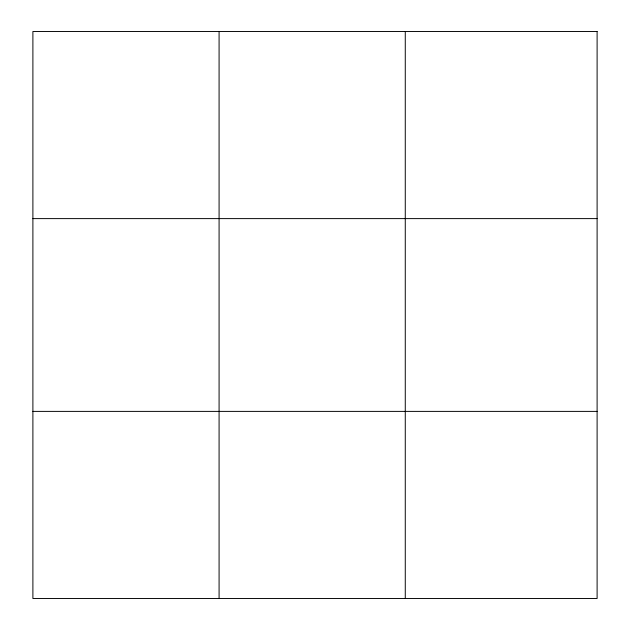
<?xml version="1.0" encoding="UTF-8"?>
<svg xmlns="http://www.w3.org/2000/svg" width="630" height="630" viewBox="0 0 630 630"><rect width="100%" height="100%" fill="white"/><g stroke="black" fill="none" stroke-linecap="round" stroke-linejoin="round"><path stroke-width="0.94" d="M219.082 31.5L219.082 598.5M405.271 31.5L405.271 598.5M32.894 218.61L597.106 218.61M32.894 411.39L597.106 411.39M597.106 31.5L597.106 598.5L32.894 598.5L32.894 31.5L597.106 31.5"/></g></svg>
